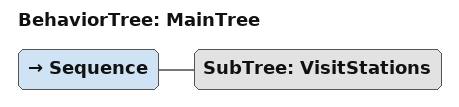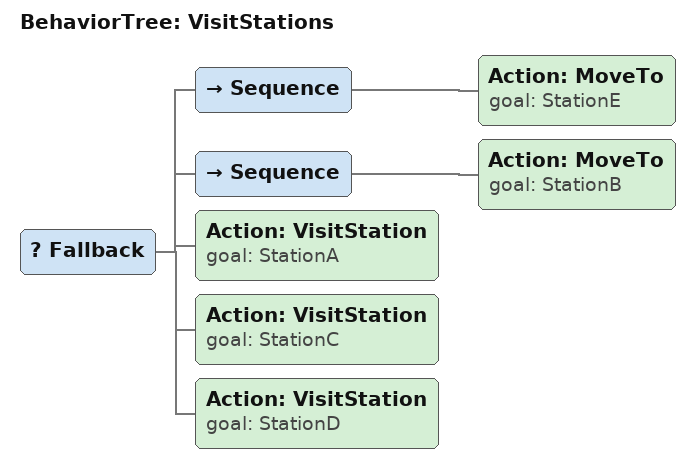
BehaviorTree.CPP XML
<root main_tree_to_execute="MainTree">
    <BehaviorTree ID="MainTree">
        <Sequence>
            <!-- StationA, StationE, StationC, StationD in sequence -->
            <SubTree ID="VisitStations" />
        </Sequence>
    </BehaviorTree>

    <BehaviorTree ID="VisitStations">
        <Fallback>
            <!-- If StationE cannot be reached, move to StationB -->
            <Sequence>
                <Action ID="MoveTo" goal="StationE" />
            </Sequence>
            <Sequence>
                <Action ID="MoveTo" goal="StationB" />
            </Sequence>
            <Action ID="VisitStation" goal="StationA" />
            <Action ID="VisitStation" goal="StationC" />
            <Action ID="VisitStation" goal="StationD" />
        </Fallback>
    </BehaviorTree>

</root>
